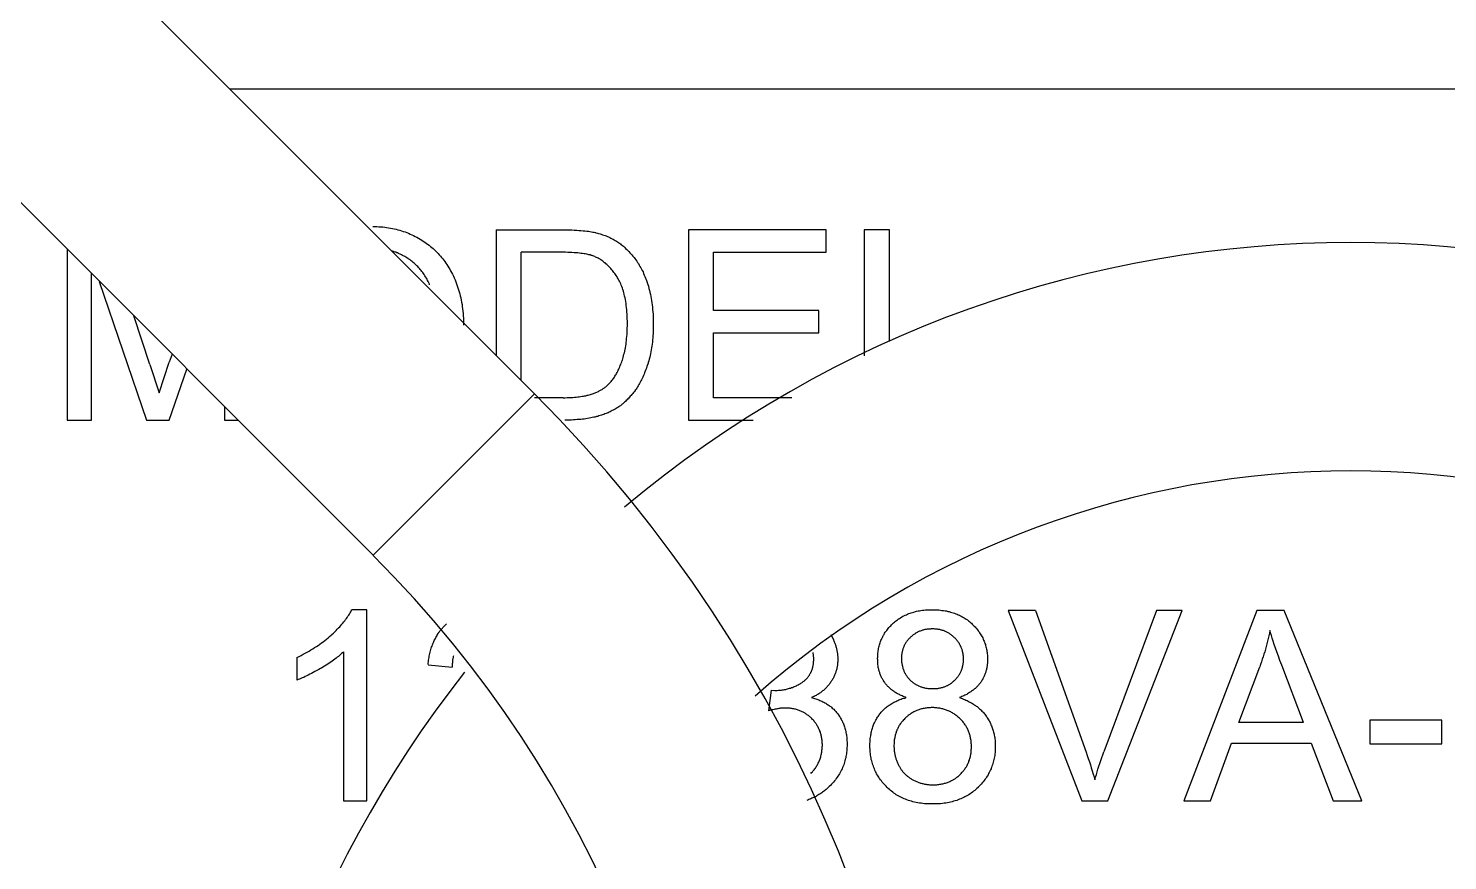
# Model space of a CAD drawing. Header units: millimetres. Extents: x -4 to 141, y -1 to 132.
# Drawn here: x 9.247 to 10.366, y 39.103 to 39.759 of the extents above; entities that cross this region are included whole.
import ezdxf

# ---------------------------------------------------------------- set-up
doc = ezdxf.new("R2010")
doc.units = ezdxf.units.MM

msp = doc.modelspace()

# ---------------------------------------------------------------- linework, layer by layer
for p, q in [((5.5102, 43.6071), (9.6465, 39.4708)), ((5.3829, 43.4798), (9.5193, 39.3435)), ((9.4061, 39.7111), (11.1739, 39.7111)), ((9.6161, 39.6), (9.6161, 39.5012)), ((9.7679, 39.6), (9.7679, 39.45)), ((9.8763, 39.6), (9.7679, 39.6)), ((9.8763, 39.5823), (9.8763, 39.6)), ((9.9064, 39.6), (9.9064, 39.5006)), ((9.9263, 39.6), (9.9064, 39.6)), ((9.9263, 39.5121), (9.9263, 39.6)), ((9.278, 39.5848), (9.278, 39.45)), ((9.636, 39.4813), (9.636, 39.5823)), ((9.7877, 39.5364), (9.7877, 39.5823)), ((9.7877, 39.5823), (9.8763, 39.5823)), ((9.2971, 39.45), (9.2971, 39.5656)), ((9.3033, 39.5594), (9.3405, 39.45)), ((9.3433, 39.4938), (9.3305, 39.5322)), ((9.8707, 39.5364), (9.7877, 39.5364)), ((9.8707, 39.5188), (9.8707, 39.5364)), ((9.7877, 39.4677), (9.7877, 39.5188)), ((9.7877, 39.5188), (9.8707, 39.5188)), ((9.3607, 39.502), (9.3585, 39.4956)), ((9.3433, 39.4938), (9.3505, 39.4716)), ((9.3505, 39.4716), (9.3585, 39.4956)), ((9.3584, 39.45), (9.3724, 39.4903)), ((9.6465, 39.4708), (9.5193, 39.3435)), ((9.669, 39.4677), (9.6465, 39.4677)), ((9.8494, 39.4677), (9.7877, 39.4677)), ((9.402, 39.4608), (9.402, 39.45)), ((9.278, 39.45), (9.2971, 39.45)), ((9.3405, 39.45), (9.3584, 39.45)), ((9.402, 39.45), (9.4127, 39.45)), ((9.7679, 39.45), (9.8188, 39.45)), ((9.5143, 39.3006), (9.5024, 39.3006)), ((9.5143, 39.15), (9.5143, 39.3006)), ((10.0199, 39.3), (10.078, 39.15)), ((10.0414, 39.3), (10.0199, 39.3)), ((10.1368, 39.3), (10.0954, 39.1886)), ((10.0984, 39.15), (10.1571, 39.3)), ((10.1571, 39.3), (10.1368, 39.3)), ((10.216, 39.3), (10.1584, 39.15)), ((10.2374, 39.3), (10.216, 39.3)), ((10.2988, 39.15), (10.2374, 39.3)), ((9.88, 39.281), (9.8821, 39.277)), ((9.4591, 39.263), (9.4591, 39.2452)), ((9.4959, 39.2674), (9.4959, 39.15)), ((9.8666, 39.2621), (9.8662, 39.2669)), ((9.5626, 39.2572), (9.5815, 39.2553)), ((10.2017, 39.2116), (10.2182, 39.2556)), ((9.833, 39.2372), (9.831, 39.221)), ((9.833, 39.2372), (9.836, 39.237)), ((10.2526, 39.2116), (10.2017, 39.2116)), ((10.3051, 39.2136), (10.3051, 39.195)), ((10.3617, 39.2136), (10.3051, 39.2136)), ((10.3617, 39.195), (10.3617, 39.2136)), ((10.1795, 39.15), (10.196, 39.1954)), ((10.196, 39.1954), (10.2587, 39.1954)), ((10.2587, 39.1954), (10.2762, 39.15)), ((10.3051, 39.195), (10.3617, 39.195)), ((9.4959, 39.15), (9.5143, 39.15)), ((10.078, 39.15), (10.0984, 39.15)), ((10.1584, 39.15), (10.1795, 39.15)), ((10.2762, 39.15), (10.2988, 39.15))]:
    msp.add_line(p, q)
for points in [[(9.5189, 39.6027), (9.519, 39.6027), (9.5206, 39.6027), (9.5222, 39.6026), (9.5238, 39.6025), (9.5254, 39.6024), (9.5269, 39.6023), (9.5284, 39.6021), (9.5299, 39.6019), (9.5314, 39.6017), (9.5329, 39.6014), (9.5344, 39.6012), (9.5359, 39.6008), (9.5373, 39.6005), (9.5387, 39.6001), (9.5402, 39.5997), (9.5416, 39.5993), (9.543, 39.5988), (9.5444, 39.5984), (9.5457, 39.5978), (9.5471, 39.5973), (9.5484, 39.5967), (9.5498, 39.5961), (9.5511, 39.5955), (9.5524, 39.5948), (9.5537, 39.5942), (9.555, 39.5934), (9.5563, 39.5927)], [(9.6161, 39.6), (9.6692, 39.6), (9.6716, 39.6), (9.6738, 39.5999), (9.6758, 39.5999), (9.6778, 39.5998), (9.6797, 39.5997), (9.6815, 39.5996), (9.6831, 39.5995), (9.6847, 39.5993), (9.6862, 39.5992), (9.6876, 39.599), (9.689, 39.5989), (9.6902, 39.5987), (9.6914, 39.5985), (9.6925, 39.5983), (9.6935, 39.5981), (9.6945, 39.5978)], [(9.6945, 39.5978), (9.6949, 39.5977), (9.696, 39.5975), (9.697, 39.5972), (9.6981, 39.5969), (9.6991, 39.5966), (9.7001, 39.5962), (9.7011, 39.5959), (9.7021, 39.5955), (9.703, 39.5952), (9.704, 39.5948), (9.7049, 39.5944), (9.7058, 39.5939), (9.7067, 39.5935), (9.7076, 39.593), (9.7084, 39.5926), (9.7093, 39.5921), (9.7101, 39.5916), (9.711, 39.5911), (9.7118, 39.5906), (9.7126, 39.59), (9.7134, 39.5895), (9.7142, 39.5889), (9.7149, 39.5883), (9.7157, 39.5877), (9.7165, 39.5871)], [(9.5563, 39.5927), (9.5576, 39.5919), (9.5588, 39.5912), (9.56, 39.5904), (9.5611, 39.5896), (9.5622, 39.5887), (9.5634, 39.5879), (9.5644, 39.587), (9.5655, 39.5861), (9.5665, 39.5852), (9.5676, 39.5843), (9.5686, 39.5833), (9.5695, 39.5824), (9.5705, 39.5814), (9.5714, 39.5804), (9.5723, 39.5793), (9.5732, 39.5783), (9.5741, 39.5772), (9.575, 39.5761), (9.5758, 39.575), (9.5766, 39.5738), (9.5774, 39.5727), (9.5782, 39.5715), (9.5789, 39.5702), (9.5796, 39.569), (9.5803, 39.5677), (9.581, 39.5664), (9.5817, 39.5651), (9.5817, 39.565)], [(9.7165, 39.5871), (9.7174, 39.5863), (9.7183, 39.5854), (9.7192, 39.5846), (9.7201, 39.5838), (9.7209, 39.5829), (9.7217, 39.582), (9.7225, 39.5811), (9.7233, 39.5802), (9.7241, 39.5793), (9.7249, 39.5783), (9.7256, 39.5774), (9.7263, 39.5764), (9.727, 39.5754), (9.7277, 39.5744), (9.7284, 39.5734), (9.729, 39.5723), (9.7296, 39.5712), (9.7302, 39.5702), (9.7308, 39.569), (9.7314, 39.5679), (9.732, 39.5668), (9.7325, 39.5656), (9.733, 39.5644), (9.7335, 39.5632), (9.734, 39.562), (9.7342, 39.5614)], [(9.5457, 39.578), (9.5455, 39.5781), (9.5449, 39.5785), (9.5443, 39.5789), (9.5437, 39.5792), (9.543, 39.5796), (9.5424, 39.5799), (9.5417, 39.5803), (9.5411, 39.5806), (9.5405, 39.5809), (9.5398, 39.5812), (9.5392, 39.5815), (9.5385, 39.5818), (9.5379, 39.582), (9.5372, 39.5823), (9.5365, 39.5825), (9.5359, 39.5828), (9.5352, 39.583), (9.5345, 39.5832), (9.5338, 39.5835)], [(9.5638, 39.5568), (9.5637, 39.5572), (9.5632, 39.5582), (9.5627, 39.5592), (9.5622, 39.5601), (9.5617, 39.5611), (9.5612, 39.562), (9.5606, 39.5629), (9.5601, 39.5638), (9.5595, 39.5647), (9.5589, 39.5655), (9.5583, 39.5664), (9.5577, 39.5672), (9.5571, 39.568), (9.5564, 39.5688), (9.5557, 39.5695), (9.5551, 39.5703), (9.5544, 39.571), (9.5537, 39.5717), (9.5529, 39.5724), (9.5522, 39.5731), (9.5515, 39.5738), (9.5507, 39.5744), (9.5499, 39.5751), (9.5491, 39.5757), (9.5483, 39.5763), (9.5474, 39.5769), (9.5466, 39.5775), (9.5457, 39.578)], [(9.6932, 39.5792), (9.6925, 39.5795), (9.6918, 39.5797), (9.6911, 39.5799), (9.6903, 39.5802), (9.6894, 39.5804), (9.6885, 39.5806), (9.6876, 39.5808), (9.6865, 39.581), (9.6855, 39.5812), (9.6843, 39.5813), (9.6831, 39.5815), (9.6818, 39.5816), (9.6805, 39.5818), (9.6791, 39.5819), (9.6776, 39.582), (9.676, 39.5821), (9.6743, 39.5822), (9.6726, 39.5822), (9.6708, 39.5823), (9.6688, 39.5823), (9.636, 39.5823)], [(9.7119, 39.5623), (9.7115, 39.563), (9.7109, 39.5639), (9.7103, 39.5648), (9.7097, 39.5656), (9.7091, 39.5664), (9.7085, 39.5672), (9.7079, 39.568), (9.7072, 39.5688), (9.7066, 39.5695), (9.706, 39.5702), (9.7054, 39.5709), (9.7047, 39.5715), (9.7041, 39.5721), (9.7035, 39.5727), (9.7028, 39.5733), (9.7022, 39.5739), (9.7015, 39.5744), (9.7008, 39.5749), (9.7002, 39.5754), (9.6995, 39.5759), (9.6988, 39.5763), (9.6981, 39.5768), (9.6974, 39.5772), (9.6967, 39.5776), (9.696, 39.5779), (9.6953, 39.5783), (9.6946, 39.5786), (9.6939, 39.5789), (9.6932, 39.5792)], [(9.5817, 39.565), (9.5825, 39.5635), (9.5831, 39.5621), (9.5838, 39.5606), (9.5844, 39.559), (9.585, 39.5575), (9.5855, 39.556), (9.5861, 39.5544), (9.5866, 39.5528), (9.587, 39.5512), (9.5875, 39.5496), (9.5879, 39.5479), (9.5883, 39.5463), (9.5886, 39.5446), (9.589, 39.5429), (9.5893, 39.5412), (9.5895, 39.5395), (9.5898, 39.5377), (9.59, 39.5359), (9.5901, 39.5341), (9.5903, 39.5323), (9.5904, 39.5305), (9.5905, 39.5286), (9.5905, 39.5267), (9.5905, 39.5248)], [(9.7197, 39.5261), (9.7197, 39.528), (9.7196, 39.5299), (9.7196, 39.5318), (9.7195, 39.5336), (9.7193, 39.5354), (9.7192, 39.5371), (9.719, 39.5388), (9.7188, 39.5404), (9.7186, 39.542), (9.7184, 39.5435), (9.7181, 39.545), (9.7178, 39.5464), (9.7175, 39.5478), (9.7172, 39.5492), (9.7168, 39.5505), (9.7165, 39.5517), (9.7161, 39.5529), (9.7157, 39.5541), (9.7153, 39.5553), (9.7148, 39.5564), (9.7144, 39.5574), (9.7139, 39.5585), (9.7134, 39.5595), (9.7129, 39.5604), (9.7124, 39.5614), (9.7119, 39.5623)], [(9.7342, 39.5614), (9.7347, 39.56), (9.7352, 39.5585), (9.7357, 39.557), (9.7362, 39.5555), (9.7366, 39.5539), (9.737, 39.5523), (9.7374, 39.5508), (9.7378, 39.5491), (9.7381, 39.5475), (9.7384, 39.5459), (9.7387, 39.5442), (9.739, 39.5425), (9.7392, 39.5408), (9.7394, 39.539), (9.7396, 39.5372), (9.7398, 39.5354), (9.7399, 39.5336), (9.74, 39.5318), (9.7401, 39.5299), (9.7401, 39.528), (9.7401, 39.5261)], [(9.7157, 39.4972), (9.716, 39.4983), (9.7164, 39.4995), (9.7167, 39.5007), (9.717, 39.5019), (9.7173, 39.5031), (9.7176, 39.5044), (9.7179, 39.5057), (9.7182, 39.5071), (9.7184, 39.5085), (9.7186, 39.5099), (9.7188, 39.5113), (9.719, 39.5128), (9.7191, 39.5143), (9.7193, 39.5159), (9.7194, 39.5175), (9.7195, 39.5191), (9.7196, 39.5208), (9.7196, 39.5225), (9.7197, 39.5243), (9.7197, 39.5261)], [(9.7401, 39.5261), (9.7401, 39.5255), (9.7401, 39.5237), (9.7401, 39.5218), (9.74, 39.52), (9.7399, 39.5183), (9.7398, 39.5165), (9.7397, 39.5149), (9.7395, 39.5132), (9.7394, 39.5116), (9.7392, 39.51), (9.739, 39.5084), (9.7387, 39.5069), (9.7385, 39.5054), (9.7382, 39.5039), (9.7379, 39.5024), (9.7376, 39.501), (9.7373, 39.4996), (9.7369, 39.4982), (9.7365, 39.4969), (9.7361, 39.4955)], [(9.7047, 39.4783), (9.7053, 39.4788), (9.7058, 39.4794), (9.7064, 39.48), (9.7069, 39.4806), (9.7074, 39.4812), (9.7079, 39.4819), (9.7084, 39.4825), (9.7089, 39.4832), (9.7094, 39.4839), (9.7098, 39.4846), (9.7103, 39.4854), (9.7108, 39.4861), (9.7112, 39.4869), (9.7117, 39.4877), (9.7121, 39.4885), (9.7125, 39.4894), (9.7129, 39.4902), (9.7133, 39.4911), (9.7137, 39.4921), (9.7141, 39.493), (9.7145, 39.494), (9.7149, 39.495), (9.7153, 39.496), (9.7156, 39.4971), (9.7157, 39.4972)], [(9.7361, 39.4955), (9.736, 39.495), (9.7356, 39.4937), (9.7351, 39.4924), (9.7347, 39.4911), (9.7342, 39.4899), (9.7338, 39.4886), (9.7333, 39.4874), (9.7328, 39.4863), (9.7323, 39.4851), (9.7318, 39.484), (9.7313, 39.4829), (9.7308, 39.4819), (9.7303, 39.4809), (9.7298, 39.4799), (9.7292, 39.4789), (9.7287, 39.478), (9.7281, 39.477), (9.7276, 39.4762), (9.727, 39.4753), (9.7265, 39.4745), (9.7259, 39.4737)], [(9.6912, 39.4705), (9.6914, 39.4705), (9.6922, 39.4708), (9.6929, 39.471), (9.6936, 39.4713), (9.6943, 39.4716), (9.6949, 39.4719), (9.6956, 39.4721), (9.6962, 39.4724), (9.6968, 39.4727), (9.6974, 39.473), (9.698, 39.4733), (9.6986, 39.4737), (9.6991, 39.474), (9.6997, 39.4743), (9.7002, 39.4746), (9.7007, 39.475), (9.7012, 39.4753), (9.7017, 39.4756), (9.7022, 39.476), (9.7026, 39.4764), (9.7031, 39.4767), (9.7035, 39.4771), (9.7039, 39.4775), (9.7043, 39.4779), (9.7047, 39.4783)], [(9.669, 39.4677), (9.6706, 39.4677), (9.6722, 39.4678), (9.6737, 39.4678), (9.6752, 39.4679), (9.6766, 39.468), (9.6779, 39.4681), (9.6792, 39.4682), (9.6805, 39.4683), (9.6817, 39.4685), (9.6828, 39.4686), (9.6839, 39.4688), (9.685, 39.469), (9.686, 39.4691), (9.687, 39.4693), (9.6879, 39.4696), (9.6888, 39.4698), (9.6896, 39.47), (9.6905, 39.4702), (9.6912, 39.4705)], [(9.7259, 39.4737), (9.7258, 39.4735), (9.7252, 39.4727), (9.7245, 39.4719), (9.7239, 39.4711), (9.7233, 39.4703), (9.7226, 39.4695), (9.722, 39.4688), (9.7214, 39.4681), (9.7207, 39.4674), (9.7201, 39.4667), (9.7194, 39.466), (9.7188, 39.4654), (9.7181, 39.4648), (9.7175, 39.4642), (9.7168, 39.4636), (9.7162, 39.463), (9.7155, 39.4625), (9.7148, 39.4619), (9.7142, 39.4614), (9.7135, 39.461), (9.7129, 39.4605), (9.7122, 39.46)], [(9.6943, 39.4525), (9.6932, 39.4523), (9.692, 39.452), (9.6908, 39.4518), (9.6896, 39.4515), (9.6883, 39.4513), (9.687, 39.4511), (9.6857, 39.4509), (9.6844, 39.4508), (9.683, 39.4506), (9.6816, 39.4505), (9.6801, 39.4504), (9.6786, 39.4503), (9.6771, 39.4502), (9.6755, 39.4501), (9.6739, 39.4501), (9.6723, 39.45), (9.6707, 39.45), (9.6703, 39.45)], [(9.7122, 39.46), (9.7115, 39.4596), (9.7108, 39.4591), (9.7101, 39.4587), (9.7094, 39.4583), (9.7086, 39.4579), (9.7078, 39.4575), (9.707, 39.4571), (9.7062, 39.4567), (9.7054, 39.4563), (9.7046, 39.4559), (9.7037, 39.4556), (9.7029, 39.4552), (9.702, 39.4549), (9.7011, 39.4545), (9.7001, 39.4542), (9.6992, 39.4539), (9.6982, 39.4536), (9.6973, 39.4533), (9.6963, 39.453), (9.6953, 39.4528), (9.6943, 39.4525)], [(9.4861, 39.2806), (9.4868, 39.2812), (9.4879, 39.2822), (9.489, 39.2833), (9.49, 39.2843), (9.491, 39.2853), (9.4919, 39.2862), (9.4929, 39.2872), (9.4937, 39.2882), (9.4946, 39.2891), (9.4954, 39.29), (9.4961, 39.291), (9.4968, 39.2919), (9.4975, 39.2928), (9.4982, 39.2937), (9.4988, 39.2946), (9.4994, 39.2955), (9.5, 39.2963), (9.5006, 39.2972), (9.5011, 39.2981), (9.5016, 39.2989), (9.502, 39.2998), (9.5024, 39.3006)], [(9.9287, 39.2895), (9.9295, 39.2902), (9.9302, 39.2908), (9.931, 39.2915), (9.9318, 39.2921), (9.9326, 39.2927), (9.9334, 39.2933), (9.9338, 39.2935), (9.9342, 39.2938), (9.9351, 39.2943), (9.936, 39.2949), (9.9368, 39.2954), (9.9377, 39.2958), (9.9387, 39.2963), (9.9396, 39.2967), (9.9405, 39.2971), (9.9415, 39.2975), (9.9425, 39.2979), (9.9435, 39.2982), (9.9445, 39.2985), (9.9456, 39.2988), (9.9467, 39.2991), (9.9477, 39.2994), (9.9489, 39.2996), (9.95, 39.2998), (9.9511, 39.3), (9.9523, 39.3002), (9.9535, 39.3003), (9.9547, 39.3004), (9.956, 39.3005), (9.9573, 39.3006), (9.9586, 39.3006), (9.9599, 39.3006)], [(9.9599, 39.3006), (9.9602, 39.3006), (9.9615, 39.3006), (9.9628, 39.3006), (9.9641, 39.3005), (9.9653, 39.3004), (9.9665, 39.3003), (9.9677, 39.3001), (9.9689, 39.3), (9.9701, 39.2998), (9.9712, 39.2996), (9.9723, 39.2993), (9.9734, 39.2991), (9.9745, 39.2988), (9.9755, 39.2985), (9.9766, 39.2981), (9.9776, 39.2978), (9.9786, 39.2974), (9.9796, 39.297), (9.9805, 39.2966), (9.9815, 39.2962), (9.9824, 39.2957), (9.9833, 39.2952), (9.9842, 39.2947), (9.9851, 39.2942), (9.986, 39.2936), (9.9868, 39.2931), (9.9877, 39.2925), (9.9885, 39.2919), (9.9893, 39.2912), (9.9901, 39.2906), (9.9909, 39.2899), (9.9916, 39.2892)], [(10.0414, 39.3), (10.0813, 39.1884), (10.0822, 39.1858), (10.083, 39.1833), (10.0839, 39.1808), (10.0847, 39.1783), (10.0854, 39.1759), (10.0862, 39.1735), (10.0869, 39.1711), (10.0876, 39.1688), (10.0882, 39.1665)], [(9.5696, 39.2804), (9.5698, 39.2807), (9.5701, 39.2812), (9.5704, 39.2818), (9.5708, 39.2823), (9.5711, 39.2828), (9.5715, 39.2833), (9.5719, 39.2838), (9.5722, 39.2842), (9.5726, 39.2847), (9.573, 39.2852), (9.5734, 39.2856), (9.5738, 39.2861), (9.5742, 39.2865), (9.5746, 39.287), (9.575, 39.2874), (9.5754, 39.2878), (9.5759, 39.2883), (9.5763, 39.2887), (9.5768, 39.2891), (9.5772, 39.2895)], [(9.9169, 39.2619), (9.9169, 39.2623), (9.917, 39.2633), (9.917, 39.2644), (9.9171, 39.2654), (9.9172, 39.2663), (9.9173, 39.2673), (9.9174, 39.2683), (9.9176, 39.2692), (9.9177, 39.2701), (9.9179, 39.2711), (9.9182, 39.272), (9.9184, 39.2729), (9.9187, 39.2737), (9.919, 39.2746), (9.9193, 39.2755), (9.9196, 39.2763), (9.92, 39.2772), (9.9203, 39.278), (9.9205, 39.2784), (9.9207, 39.2788), (9.9211, 39.2796), (9.9216, 39.2805), (9.9221, 39.2812), (9.9225, 39.282), (9.923, 39.2828), (9.9236, 39.2836), (9.9241, 39.2843), (9.9247, 39.2851), (9.9253, 39.2859), (9.9259, 39.2866), (9.9266, 39.2873), (9.9273, 39.288), (9.928, 39.2888), (9.9287, 39.2895)], [(9.9602, 39.2855), (9.9599, 39.2855), (9.9592, 39.2855), (9.9586, 39.2854), (9.9579, 39.2854), (9.9572, 39.2853), (9.9566, 39.2853), (9.9559, 39.2852), (9.9553, 39.2851), (9.9547, 39.285), (9.9541, 39.2849), (9.9535, 39.2847), (9.9529, 39.2846), (9.9523, 39.2844), (9.9518, 39.2842), (9.9512, 39.284), (9.9506, 39.2838), (9.9501, 39.2836), (9.9495, 39.2834), (9.949, 39.2831), (9.9485, 39.2829), (9.9482, 39.2827), (9.948, 39.2826), (9.9475, 39.2823), (9.9469, 39.282), (9.9465, 39.2817), (9.946, 39.2814), (9.9455, 39.2811), (9.945, 39.2807), (9.9445, 39.2804), (9.9441, 39.28), (9.9436, 39.2796), (9.9432, 39.2792), (9.9427, 39.2788)], [(9.9776, 39.2785), (9.9774, 39.2788), (9.9769, 39.2792), (9.9764, 39.2796), (9.976, 39.28), (9.9755, 39.2804), (9.975, 39.2808), (9.9745, 39.2811), (9.974, 39.2815), (9.9735, 39.2818), (9.973, 39.2821), (9.9725, 39.2824), (9.972, 39.2827), (9.9715, 39.283), (9.9709, 39.2832), (9.9704, 39.2835), (9.9699, 39.2837), (9.9696, 39.2838), (9.9693, 39.2839), (9.9688, 39.2841), (9.9682, 39.2843), (9.9677, 39.2845), (9.9671, 39.2846), (9.9665, 39.2848), (9.9659, 39.2849), (9.9653, 39.285), (9.9647, 39.2851), (9.9641, 39.2852), (9.9635, 39.2853), (9.9629, 39.2854), (9.9622, 39.2854), (9.9616, 39.2855), (9.9609, 39.2855), (9.9602, 39.2855)], [(9.9916, 39.2892), (9.9924, 39.2884), (9.9931, 39.2877), (9.9938, 39.287), (9.9945, 39.2862), (9.9951, 39.2855), (9.9957, 39.2847), (9.9963, 39.284), (9.9969, 39.2832), (9.9974, 39.2824), (9.9979, 39.2816), (9.9984, 39.2808), (9.9989, 39.28), (9.9993, 39.2792), (9.9998, 39.2784), (10.0002, 39.2775), (10.0005, 39.2767), (10.0009, 39.2758), (10.0012, 39.275), (10.0016, 39.2741), (10.0019, 39.2732), (10.0021, 39.2723), (10.0024, 39.2714), (10.0026, 39.2705), (10.0028, 39.2696), (10.003, 39.2687), (10.0031, 39.2677), (10.0033, 39.2668), (10.0034, 39.2658), (10.0035, 39.2648), (10.0035, 39.2638), (10.0036, 39.2628), (10.0036, 39.2618), (10.0036, 39.2614)], [(10.2263, 39.2843), (10.2258, 39.2822), (10.2254, 39.2801), (10.2249, 39.2779), (10.2244, 39.2758), (10.2238, 39.2737), (10.2233, 39.2717), (10.2227, 39.2696), (10.2221, 39.2675), (10.2215, 39.2655), (10.2209, 39.2635), (10.2202, 39.2615), (10.2196, 39.2595), (10.2189, 39.2575), (10.2182, 39.2556)], [(10.2526, 39.2116), (10.2355, 39.257), (10.2341, 39.2605), (10.2329, 39.264), (10.2317, 39.2673), (10.2306, 39.2704), (10.2297, 39.2732), (10.2288, 39.2758), (10.2281, 39.2781), (10.2274, 39.2803), (10.2268, 39.2824), (10.2263, 39.2843)], [(9.4591, 39.263), (9.4592, 39.263), (9.4609, 39.2638), (9.4625, 39.2646), (9.4641, 39.2655), (9.4657, 39.2663), (9.4672, 39.2671), (9.4687, 39.268), (9.4702, 39.2689), (9.4716, 39.2698), (9.4731, 39.2707), (9.4745, 39.2716), (9.4759, 39.2725), (9.4772, 39.2735), (9.4786, 39.2745), (9.4799, 39.2754), (9.4812, 39.2764), (9.4824, 39.2774), (9.4837, 39.2785), (9.4849, 39.2795), (9.4861, 39.2806)], [(9.5626, 39.2573), (9.5627, 39.2584), (9.5629, 39.2596), (9.563, 39.2608), (9.5632, 39.2619), (9.5633, 39.263), (9.5635, 39.2641), (9.5638, 39.2651), (9.564, 39.2662), (9.5642, 39.2672), (9.5645, 39.2682), (9.5648, 39.2692), (9.565, 39.2702), (9.5653, 39.2711), (9.5657, 39.272), (9.566, 39.2729), (9.5663, 39.2738), (9.5667, 39.2747), (9.5671, 39.2756), (9.5674, 39.2764), (9.5678, 39.2772), (9.5683, 39.278), (9.5687, 39.2788), (9.5691, 39.2796), (9.5696, 39.2804)], [(9.8821, 39.277), (9.8822, 39.2767), (9.8825, 39.2761), (9.8828, 39.2754), (9.883, 39.2748), (9.8833, 39.2742), (9.8835, 39.2735), (9.8837, 39.2729), (9.8839, 39.2722), (9.8841, 39.2716), (9.8843, 39.2709), (9.8845, 39.2703), (9.8846, 39.2696), (9.8848, 39.269), (9.8849, 39.2683), (9.885, 39.2677), (9.8851, 39.267), (9.8852, 39.2663), (9.8853, 39.2657), (9.8854, 39.265), (9.8854, 39.2643), (9.8855, 39.2637), (9.8855, 39.263), (9.8855, 39.2623), (9.8855, 39.2616)], [(9.9427, 39.2788), (9.9423, 39.2783), (9.9418, 39.2779), (9.9414, 39.2774), (9.9411, 39.277), (9.9407, 39.2766), (9.9403, 39.2761), (9.94, 39.2757), (9.9396, 39.2752), (9.9393, 39.2747), (9.939, 39.2743), (9.9387, 39.2738), (9.9385, 39.2733), (9.9382, 39.2728), (9.938, 39.2724), (9.9378, 39.2721), (9.9377, 39.2719), (9.9375, 39.2714), (9.9373, 39.2709), (9.9371, 39.2704), (9.9369, 39.2699), (9.9368, 39.2693), (9.9366, 39.2688), (9.9365, 39.2683), (9.9363, 39.2678), (9.9362, 39.2672), (9.9361, 39.2667), (9.936, 39.2661), (9.936, 39.2656), (9.9359, 39.265), (9.9358, 39.2644), (9.9358, 39.2638), (9.9358, 39.2632), (9.9358, 39.2626), (9.9358, 39.2626)], [(9.9847, 39.2615), (9.9847, 39.2616), (9.9847, 39.2622), (9.9846, 39.2628), (9.9846, 39.2635), (9.9846, 39.2641), (9.9845, 39.2647), (9.9844, 39.2653), (9.9843, 39.2659), (9.9842, 39.2665), (9.9841, 39.267), (9.984, 39.2676), (9.9838, 39.2682), (9.9837, 39.2687), (9.9835, 39.2693), (9.9833, 39.2698), (9.9831, 39.2703), (9.9829, 39.2709), (9.9828, 39.2711), (9.9827, 39.2714), (9.9824, 39.2719), (9.9822, 39.2724), (9.9819, 39.2729), (9.9816, 39.2734), (9.9814, 39.2739), (9.9811, 39.2744), (9.9807, 39.2748), (9.9804, 39.2753), (9.98, 39.2758), (9.9797, 39.2763), (9.9793, 39.2767), (9.9789, 39.2772), (9.9785, 39.2776), (9.9781, 39.2781), (9.9776, 39.2785)], [(9.4959, 39.2674), (9.4952, 39.2667), (9.4944, 39.266), (9.4936, 39.2653), (9.4927, 39.2646), (9.4919, 39.2638), (9.491, 39.2631), (9.49, 39.2624), (9.489, 39.2616), (9.488, 39.2609), (9.4869, 39.2601), (9.4858, 39.2593), (9.4847, 39.2586), (9.4835, 39.2578), (9.4822, 39.257), (9.4809, 39.2561), (9.4795, 39.2553), (9.4784, 39.2546)], [(9.5825, 39.2642), (9.5824, 39.2637), (9.5823, 39.2632), (9.5822, 39.2627), (9.5821, 39.2622), (9.582, 39.2617), (9.5819, 39.2612), (9.5819, 39.2607), (9.5818, 39.2602), (9.5818, 39.2597), (9.5817, 39.2591), (9.5817, 39.2586), (9.5816, 39.2581), (9.5816, 39.2575), (9.5816, 39.2569), (9.5816, 39.2564), (9.5815, 39.2558), (9.5815, 39.2553)], [(9.8572, 39.2431), (9.8577, 39.2435), (9.8582, 39.2439), (9.8587, 39.2442), (9.8592, 39.2446), (9.8596, 39.245), (9.8601, 39.2454), (9.8605, 39.2458), (9.8609, 39.2462), (9.8613, 39.2466), (9.8617, 39.247), (9.862, 39.2475), (9.8624, 39.2479), (9.8627, 39.2484), (9.863, 39.2488), (9.8632, 39.2491), (9.8633, 39.2493), (9.8636, 39.2498), (9.8639, 39.2503), (9.8642, 39.2508), (9.8644, 39.2513), (9.8647, 39.2518), (9.8649, 39.2523), (9.8651, 39.2529), (9.8653, 39.2535), (9.8655, 39.254), (9.8657, 39.2546), (9.8658, 39.2552), (9.866, 39.2558), (9.8661, 39.2565), (9.8662, 39.2571), (9.8663, 39.2578), (9.8664, 39.2584), (9.8665, 39.2591), (9.8665, 39.2598), (9.8666, 39.2605), (9.8666, 39.2613), (9.8666, 39.262)], [(9.9224, 39.2433), (9.9221, 39.2439), (9.9217, 39.2444), (9.9215, 39.2447), (9.9214, 39.245), (9.921, 39.2455), (9.9207, 39.2461), (9.9204, 39.2467), (9.9201, 39.2473), (9.9198, 39.2479), (9.9195, 39.2485), (9.9193, 39.2491), (9.919, 39.2497), (9.9188, 39.2504), (9.9186, 39.251), (9.9184, 39.2517), (9.9182, 39.2523), (9.918, 39.253), (9.9178, 39.2537), (9.9177, 39.2544), (9.9175, 39.2551), (9.9174, 39.2558), (9.9173, 39.2565), (9.9172, 39.2573), (9.9171, 39.258), (9.9171, 39.2588), (9.917, 39.2595), (9.917, 39.2603), (9.917, 39.2611), (9.9169, 39.2619)], [(9.9358, 39.2626), (9.9358, 39.2619), (9.9358, 39.2612), (9.9358, 39.2606), (9.9359, 39.2599), (9.9359, 39.2592), (9.936, 39.2586), (9.9361, 39.258), (9.9362, 39.2574), (9.9363, 39.2568), (9.9365, 39.2562), (9.9366, 39.2556), (9.9368, 39.255), (9.9369, 39.2544), (9.9371, 39.2539), (9.9373, 39.2533), (9.9375, 39.2528), (9.9377, 39.2523), (9.9379, 39.2517), (9.9382, 39.2512), (9.9385, 39.2507), (9.9386, 39.2505), (9.9387, 39.2502), (9.939, 39.2497), (9.9393, 39.2492), (9.9396, 39.2488), (9.9399, 39.2483), (9.9403, 39.2478), (9.9406, 39.2474), (9.941, 39.2469), (9.9414, 39.2465), (9.9418, 39.246), (9.9422, 39.2456), (9.9426, 39.2451)], [(9.4784, 39.2546), (9.4778, 39.2543), (9.4763, 39.2534), (9.4748, 39.2526), (9.4734, 39.2518), (9.472, 39.251), (9.4707, 39.2503), (9.4694, 39.2497), (9.4681, 39.249), (9.4669, 39.2484), (9.4657, 39.2479), (9.4645, 39.2473), (9.4633, 39.2468), (9.4622, 39.2464), (9.4611, 39.2459), (9.4601, 39.2455), (9.4591, 39.2452)], [(9.8855, 39.2616), (9.8855, 39.2609), (9.8855, 39.2602), (9.8855, 39.2595), (9.8854, 39.2588), (9.8854, 39.2581), (9.8853, 39.2574), (9.8852, 39.2567), (9.8851, 39.256), (9.885, 39.2553), (9.8848, 39.2547), (9.8847, 39.254), (9.8845, 39.2533), (9.8843, 39.2527), (9.8842, 39.2524), (9.8841, 39.252), (9.8839, 39.2514), (9.8837, 39.2508), (9.8835, 39.2501), (9.8832, 39.2495), (9.883, 39.2489), (9.8827, 39.2483), (9.8824, 39.2477), (9.8821, 39.247), (9.8818, 39.2464), (9.8815, 39.2458), (9.8811, 39.2452), (9.8807, 39.2446), (9.8804, 39.244), (9.8803, 39.2439)], [(9.9778, 39.2451), (9.9782, 39.2454), (9.9786, 39.2459), (9.979, 39.2463), (9.9794, 39.2468), (9.9798, 39.2472), (9.9801, 39.2477), (9.9805, 39.2482), (9.9808, 39.2486), (9.9811, 39.2491), (9.9814, 39.2496), (9.9817, 39.2501), (9.982, 39.2506), (9.9823, 39.2511), (9.9825, 39.2516), (9.9827, 39.2521), (9.983, 39.2526), (9.9832, 39.2531), (9.9834, 39.2536), (9.9835, 39.2541), (9.9836, 39.2544), (9.9837, 39.2546), (9.9839, 39.2552), (9.984, 39.2557), (9.9841, 39.2563), (9.9842, 39.2568), (9.9843, 39.2574), (9.9844, 39.258), (9.9845, 39.2585), (9.9846, 39.2591), (9.9846, 39.2597), (9.9847, 39.2603), (9.9847, 39.2609), (9.9847, 39.2615)], [(10.0036, 39.2614), (10.0036, 39.2613), (10.0036, 39.2605), (10.0036, 39.2598), (10.0035, 39.259), (10.0035, 39.2583), (10.0034, 39.2576), (10.0033, 39.2569), (10.0032, 39.2562), (10.0031, 39.2555), (10.003, 39.2548), (10.0029, 39.2541), (10.0027, 39.2534), (10.0025, 39.2527), (10.0024, 39.2521), (10.0022, 39.2514), (10.002, 39.2508), (10.0017, 39.2502), (10.0015, 39.2496), (10.0013, 39.2489), (10.001, 39.2483), (10.0007, 39.2477), (10.0004, 39.2471), (10.0002, 39.2466), (9.9998, 39.246), (9.9995, 39.2454), (9.9992, 39.2449), (9.9988, 39.2443), (9.9985, 39.2438), (9.9981, 39.2432)], [(9.836, 39.237), (9.8361, 39.237), (9.8369, 39.237), (9.8378, 39.237), (9.8387, 39.2371), (9.8395, 39.2371), (9.8404, 39.2372), (9.8412, 39.2373), (9.842, 39.2374), (9.8428, 39.2375), (9.8436, 39.2377), (9.8445, 39.2378), (9.8452, 39.238), (9.846, 39.2382), (9.8468, 39.2384), (9.8476, 39.2387), (9.8484, 39.2389), (9.8491, 39.2392), (9.8499, 39.2394), (9.8506, 39.2397), (9.8514, 39.24), (9.8521, 39.2404), (9.8529, 39.2407), (9.8536, 39.2411), (9.8543, 39.2415), (9.855, 39.2419), (9.8558, 39.2423), (9.8565, 39.2427), (9.8572, 39.2431)], [(9.8803, 39.2439), (9.8799, 39.2434), (9.8795, 39.2428), (9.8791, 39.2422), (9.8787, 39.2417), (9.8782, 39.2411), (9.8778, 39.2406), (9.8773, 39.2401), (9.8768, 39.2395), (9.8763, 39.239), (9.8758, 39.2385), (9.8753, 39.238), (9.8747, 39.2375), (9.8742, 39.237), (9.8736, 39.2366), (9.873, 39.2361), (9.8724, 39.2356), (9.8718, 39.2352), (9.8711, 39.2347), (9.8705, 39.2343), (9.8698, 39.2339), (9.8691, 39.2335), (9.8684, 39.2331), (9.8677, 39.2327), (9.867, 39.2323), (9.8662, 39.2319), (9.8654, 39.2315), (9.8649, 39.2313)], [(9.9395, 39.2314), (9.9389, 39.2316), (9.938, 39.2319), (9.9372, 39.2322), (9.9364, 39.2326), (9.9356, 39.2329), (9.9348, 39.2333), (9.9341, 39.2337), (9.9333, 39.234), (9.9326, 39.2344), (9.9319, 39.2348), (9.9313, 39.2352), (9.9306, 39.2356), (9.93, 39.2361), (9.9294, 39.2365), (9.9288, 39.2369), (9.9282, 39.2374), (9.9276, 39.2378), (9.9271, 39.2383), (9.9265, 39.2387), (9.926, 39.2392), (9.9255, 39.2397), (9.925, 39.2402), (9.9246, 39.2407), (9.9241, 39.2412), (9.9237, 39.2417), (9.9233, 39.2422), (9.9228, 39.2428), (9.9226, 39.243), (9.9224, 39.2433)], [(9.9426, 39.2451), (9.943, 39.2447), (9.9435, 39.2443), (9.9439, 39.2439), (9.9444, 39.2436), (9.9448, 39.2432), (9.9453, 39.2429), (9.9458, 39.2425), (9.9462, 39.2422), (9.9467, 39.2419), (9.9472, 39.2416), (9.9477, 39.2413), (9.9483, 39.2411), (9.9488, 39.2408), (9.9493, 39.2406), (9.9499, 39.2403), (9.9504, 39.2401), (9.951, 39.2399), (9.9515, 39.2397), (9.9521, 39.2395), (9.9527, 39.2394), (9.9533, 39.2392), (9.9539, 39.2391), (9.9546, 39.2389), (9.9552, 39.2388), (9.9558, 39.2387), (9.9565, 39.2386), (9.9572, 39.2386), (9.9579, 39.2385), (9.9585, 39.2385), (9.9593, 39.2384), (9.96, 39.2384), (9.9604, 39.2384)], [(9.9604, 39.2384), (9.961, 39.2384), (9.9617, 39.2384), (9.9623, 39.2385), (9.963, 39.2385), (9.9637, 39.2386), (9.9643, 39.2386), (9.965, 39.2387), (9.9656, 39.2388), (9.9662, 39.239), (9.9668, 39.2391), (9.9674, 39.2392), (9.968, 39.2394), (9.9686, 39.2395), (9.9691, 39.2397), (9.9697, 39.2399), (9.9702, 39.2401), (9.9708, 39.2403), (9.9713, 39.2405), (9.9718, 39.2408), (9.9723, 39.241), (9.9728, 39.2413), (9.9733, 39.2416), (9.9738, 39.2419), (9.9743, 39.2422), (9.9747, 39.2425), (9.975, 39.2426), (9.9752, 39.2428), (9.9757, 39.2432), (9.9761, 39.2435), (9.9765, 39.2439), (9.977, 39.2443), (9.9774, 39.2447), (9.9778, 39.2451)], [(9.9981, 39.2432), (9.9977, 39.2427), (9.9973, 39.2421), (9.9968, 39.2416), (9.9964, 39.2411), (9.9959, 39.2406), (9.9955, 39.2401), (9.995, 39.2396), (9.9945, 39.2391), (9.994, 39.2386), (9.9934, 39.2382), (9.9929, 39.2377), (9.9923, 39.2373), (9.9917, 39.2368), (9.9911, 39.2364), (9.9905, 39.2359), (9.9899, 39.2355), (9.9892, 39.2351), (9.9886, 39.2347), (9.9879, 39.2343), (9.9872, 39.2339), (9.9865, 39.2335), (9.9857, 39.2332), (9.985, 39.2328), (9.9842, 39.2324), (9.9834, 39.2321), (9.9826, 39.2318), (9.9817, 39.2314), (9.9815, 39.2314)], [(9.8649, 39.2313), (9.8655, 39.2311), (9.8664, 39.2309), (9.8673, 39.2306), (9.8682, 39.2304), (9.869, 39.2301), (9.8699, 39.2298), (9.8707, 39.2295), (9.8715, 39.2291), (9.8723, 39.2288), (9.8731, 39.2285), (9.8738, 39.2281), (9.8746, 39.2277), (9.8753, 39.2273), (9.876, 39.2269), (9.8767, 39.2265), (9.8774, 39.226), (9.8781, 39.2256), (9.8787, 39.2251), (9.8794, 39.2247), (9.88, 39.2242), (9.8806, 39.2237), (9.8812, 39.2231), (9.8818, 39.2226), (9.8824, 39.2221), (9.8829, 39.2215), (9.8835, 39.2209), (9.884, 39.2203), (9.8845, 39.2197), (9.885, 39.2191), (9.8855, 39.2185)], [(9.9183, 39.2178), (9.9188, 39.2185), (9.9193, 39.2191), (9.9198, 39.2198), (9.9204, 39.2204), (9.9209, 39.221), (9.9215, 39.2216), (9.9221, 39.2221), (9.9227, 39.2227), (9.9233, 39.2232), (9.924, 39.2238), (9.9246, 39.2243), (9.9253, 39.2248), (9.926, 39.2253), (9.9267, 39.2257), (9.9274, 39.2262), (9.9281, 39.2267), (9.9289, 39.2271), (9.9296, 39.2275), (9.9304, 39.2279), (9.9312, 39.2283), (9.932, 39.2287), (9.9329, 39.2291), (9.9337, 39.2295), (9.9346, 39.2298), (9.9355, 39.2301), (9.9364, 39.2305), (9.9374, 39.2308), (9.9384, 39.231), (9.9393, 39.2313), (9.9395, 39.2314)], [(9.9815, 39.2314), (9.9817, 39.2313), (9.9827, 39.2309), (9.9837, 39.2306), (9.9847, 39.2302), (9.9857, 39.2298), (9.9866, 39.2294), (9.9875, 39.229), (9.9884, 39.2285), (9.9892, 39.2281), (9.9901, 39.2276), (9.9909, 39.2272), (9.9917, 39.2267), (9.9925, 39.2262), (9.9932, 39.2257), (9.994, 39.2252), (9.9947, 39.2247), (9.9954, 39.2242), (9.9961, 39.2236), (9.9967, 39.2231), (9.9974, 39.2225), (9.998, 39.2219), (9.9986, 39.2213), (9.9992, 39.2207), (9.9998, 39.2201), (10.0004, 39.2195), (10.0009, 39.2188), (10.0014, 39.2182), (10.002, 39.2175), (10.0025, 39.2168)], [(9.844, 39.2231), (9.8435, 39.2231), (9.8429, 39.223), (9.8424, 39.223), (9.8418, 39.223), (9.8411, 39.2229), (9.8405, 39.2229), (9.8398, 39.2228), (9.8391, 39.2227), (9.8384, 39.2226), (9.8377, 39.2225), (9.8369, 39.2223), (9.8361, 39.2222), (9.8353, 39.222), (9.8344, 39.2218), (9.8335, 39.2216), (9.8326, 39.2214), (9.8316, 39.2212), (9.831, 39.221)], [(9.8651, 39.2148), (9.8645, 39.2153), (9.864, 39.2158), (9.8635, 39.2163), (9.8629, 39.2167), (9.8624, 39.2172), (9.8618, 39.2176), (9.8612, 39.218), (9.8606, 39.2184), (9.8601, 39.2188), (9.8595, 39.2191), (9.8592, 39.2193), (9.8589, 39.2195), (9.8582, 39.2198), (9.8576, 39.2201), (9.857, 39.2204), (9.8563, 39.2207), (9.8557, 39.221), (9.855, 39.2212), (9.8544, 39.2215), (9.8537, 39.2217), (9.853, 39.2219), (9.8523, 39.2221), (9.8516, 39.2222), (9.8508, 39.2224), (9.8501, 39.2225), (9.8494, 39.2227), (9.8486, 39.2228), (9.8478, 39.2229), (9.8471, 39.2229), (9.8463, 39.223), (9.8454, 39.223), (9.8446, 39.2231), (9.844, 39.2231)], [(9.8855, 39.2185), (9.886, 39.2178), (9.8863, 39.2175), (9.8865, 39.2171), (9.887, 39.2165), (9.8874, 39.2158), (9.8878, 39.2151), (9.8882, 39.2143), (9.8886, 39.2136), (9.889, 39.2129), (9.8893, 39.2121), (9.8897, 39.2114), (9.89, 39.2106), (9.8903, 39.2098), (9.8906, 39.209), (9.8909, 39.2082), (9.8911, 39.2073), (9.8914, 39.2065), (9.8916, 39.2056), (9.8918, 39.2047), (9.892, 39.2039), (9.8922, 39.2029), (9.8923, 39.202), (9.8925, 39.2011), (9.8926, 39.2001), (9.8927, 39.1992), (9.8928, 39.1982), (9.8928, 39.1972), (9.8929, 39.1961), (9.8929, 39.1951), (9.8929, 39.1943)], [(9.9109, 39.1934), (9.9109, 39.194), (9.9109, 39.1951), (9.911, 39.1961), (9.911, 39.1971), (9.9111, 39.1981), (9.9112, 39.1991), (9.9113, 39.2001), (9.9115, 39.2011), (9.9116, 39.202), (9.9118, 39.2029), (9.912, 39.2038), (9.9122, 39.2047), (9.9124, 39.2056), (9.9127, 39.2065), (9.9129, 39.2073), (9.9132, 39.2082), (9.9135, 39.209), (9.9138, 39.2098), (9.9141, 39.2106), (9.9145, 39.2114), (9.9148, 39.2121), (9.9152, 39.2129), (9.9156, 39.2136), (9.916, 39.2144), (9.9164, 39.2151), (9.9168, 39.2158), (9.9173, 39.2165), (9.9178, 39.2172), (9.9183, 39.2178)], [(9.9599, 39.2234), (9.9593, 39.2234), (9.9584, 39.2233), (9.9576, 39.2233), (9.9568, 39.2232), (9.956, 39.2232), (9.9552, 39.2231), (9.9544, 39.223), (9.9537, 39.2228), (9.9529, 39.2227), (9.9522, 39.2225), (9.9515, 39.2224), (9.9508, 39.2222), (9.9501, 39.222), (9.9494, 39.2217), (9.9487, 39.2215), (9.948, 39.2212), (9.9473, 39.2209), (9.9467, 39.2207), (9.946, 39.2203), (9.9454, 39.22), (9.9448, 39.2197), (9.9441, 39.2193), (9.9435, 39.2189), (9.9429, 39.2186), (9.9423, 39.2181), (9.9417, 39.2177), (9.9411, 39.2173), (9.9406, 39.2168), (9.94, 39.2163), (9.9394, 39.2158), (9.9389, 39.2153), (9.9383, 39.2148)], [(9.982, 39.2147), (9.9814, 39.2152), (9.9808, 39.2157), (9.9802, 39.2162), (9.9796, 39.2167), (9.979, 39.2172), (9.9784, 39.2177), (9.9778, 39.2181), (9.9772, 39.2185), (9.9766, 39.2189), (9.9759, 39.2193), (9.9753, 39.2197), (9.9746, 39.22), (9.9739, 39.2203), (9.9733, 39.2207), (9.9729, 39.2208), (9.9726, 39.2209), (9.9719, 39.2212), (9.9712, 39.2215), (9.9705, 39.2217), (9.9698, 39.222), (9.969, 39.2222), (9.9683, 39.2224), (9.9676, 39.2226), (9.9668, 39.2227), (9.966, 39.2229), (9.9652, 39.223), (9.9645, 39.2231), (9.9637, 39.2232), (9.9628, 39.2233), (9.962, 39.2233), (9.9612, 39.2234), (9.9603, 39.2234), (9.9599, 39.2234)], [(9.8734, 39.1939), (9.8734, 39.1945), (9.8733, 39.1953), (9.8733, 39.1961), (9.8732, 39.1969), (9.8732, 39.1977), (9.8731, 39.1985), (9.873, 39.1992), (9.8728, 39.1999), (9.8727, 39.2007), (9.8725, 39.2014), (9.8724, 39.2021), (9.8722, 39.2028), (9.872, 39.2034), (9.8718, 39.2041), (9.8715, 39.2048), (9.8713, 39.2054), (9.871, 39.2061), (9.8707, 39.2067), (9.8704, 39.2073), (9.8701, 39.208), (9.8698, 39.2086), (9.8694, 39.2092), (9.8691, 39.2098), (9.8687, 39.2104), (9.8683, 39.2109), (9.8679, 39.2115), (9.8675, 39.2121), (9.867, 39.2126), (9.8666, 39.2132), (9.8661, 39.2137), (9.8656, 39.2142), (9.8651, 39.2148)], [(9.9383, 39.2148), (9.9378, 39.2142), (9.9373, 39.2137), (9.9368, 39.2131), (9.9363, 39.2126), (9.9359, 39.212), (9.9354, 39.2114), (9.935, 39.2108), (9.9346, 39.2102), (9.9342, 39.2096), (9.9338, 39.209), (9.9337, 39.2087), (9.9335, 39.2084), (9.9332, 39.2078), (9.9328, 39.2071), (9.9325, 39.2065), (9.9322, 39.2059), (9.932, 39.2052), (9.9317, 39.2045), (9.9315, 39.2038), (9.9312, 39.2031), (9.931, 39.2024), (9.9308, 39.2017), (9.9307, 39.201), (9.9305, 39.2003), (9.9304, 39.1995), (9.9302, 39.1988), (9.9301, 39.198), (9.93, 39.1972), (9.93, 39.1964), (9.9299, 39.1956), (9.9299, 39.1948), (9.9298, 39.1939), (9.9298, 39.1933)], [(9.9909, 39.1927), (9.9909, 39.1927), (9.9909, 39.1936), (9.9909, 39.1944), (9.9908, 39.1952), (9.9908, 39.1961), (9.9907, 39.1969), (9.9906, 39.1976), (9.9905, 39.1984), (9.9903, 39.1992), (9.9902, 39.1999), (9.99, 39.2007), (9.9898, 39.2014), (9.9896, 39.2021), (9.9894, 39.2028), (9.9892, 39.2035), (9.9889, 39.2042), (9.9886, 39.2049), (9.9884, 39.2056), (9.9881, 39.2062), (9.9877, 39.2069), (9.9874, 39.2075), (9.987, 39.2082), (9.9867, 39.2088), (9.9863, 39.2094), (9.9859, 39.21), (9.9855, 39.2106), (9.985, 39.2112), (9.9846, 39.2118), (9.9841, 39.2124), (9.9836, 39.213), (9.9831, 39.2135), (9.9825, 39.2141), (9.982, 39.2147)], [(10.0025, 39.2168), (10.003, 39.2161), (10.0034, 39.2154), (10.0039, 39.2146), (10.0044, 39.2139), (10.0048, 39.2131), (10.0052, 39.2124), (10.0056, 39.2116), (10.006, 39.2108), (10.0063, 39.21), (10.0067, 39.2092), (10.007, 39.2084), (10.0073, 39.2076), (10.0076, 39.2068), (10.0079, 39.2059), (10.0081, 39.2051), (10.0084, 39.2042), (10.0086, 39.2034), (10.0088, 39.2025), (10.0089, 39.2016), (10.0091, 39.2007), (10.0093, 39.1998), (10.0094, 39.1988), (10.0095, 39.1979), (10.0096, 39.197), (10.0097, 39.196), (10.0097, 39.195), (10.0097, 39.194), (10.0097, 39.193), (10.0097, 39.1929)], [(9.8644, 39.1716), (9.8649, 39.1722), (9.8655, 39.1727), (9.866, 39.1733), (9.8665, 39.1739), (9.867, 39.1745), (9.8675, 39.1752), (9.8679, 39.1758), (9.8683, 39.1764), (9.8687, 39.1771), (9.8691, 39.1777), (9.8695, 39.1783), (9.8699, 39.179), (9.8702, 39.1797), (9.8705, 39.1804), (9.8708, 39.181), (9.871, 39.1814), (9.8711, 39.1817), (9.8714, 39.1824), (9.8716, 39.1832), (9.8719, 39.1839), (9.8721, 39.1846), (9.8723, 39.1853), (9.8725, 39.1861), (9.8727, 39.1869), (9.8728, 39.1876), (9.8729, 39.1884), (9.8731, 39.1892), (9.8731, 39.19), (9.8732, 39.1908), (9.8733, 39.1916), (9.8733, 39.1925), (9.8734, 39.1933), (9.8734, 39.1939)], [(9.8929, 39.1943), (9.8929, 39.1931), (9.8928, 39.1919), (9.8928, 39.1907), (9.8927, 39.1895), (9.8925, 39.1883), (9.8924, 39.1871), (9.8922, 39.186), (9.892, 39.1849), (9.8918, 39.1838), (9.8915, 39.1827), (9.8912, 39.1816), (9.8909, 39.1805), (9.8906, 39.1794), (9.8902, 39.1784), (9.8898, 39.1773), (9.8896, 39.1768), (9.8894, 39.1763), (9.8889, 39.1753), (9.8885, 39.1743), (9.888, 39.1733), (9.8874, 39.1723), (9.8869, 39.1713), (9.8863, 39.1704), (9.8857, 39.1694), (9.885, 39.1685), (9.8844, 39.1675), (9.8837, 39.1666), (9.8829, 39.1657), (9.8822, 39.1648), (9.8814, 39.1639), (9.8806, 39.163), (9.8797, 39.1621), (9.8788, 39.1613), (9.8785, 39.161)], [(9.9245, 39.1605), (9.9236, 39.1614), (9.9228, 39.1622), (9.922, 39.1631), (9.9213, 39.1639), (9.9206, 39.1648), (9.9199, 39.1657), (9.9192, 39.1666), (9.9185, 39.1675), (9.9179, 39.1685), (9.9173, 39.1694), (9.9168, 39.1703), (9.9162, 39.1713), (9.9157, 39.1722), (9.9152, 39.1732), (9.9148, 39.1742), (9.9144, 39.1752), (9.9139, 39.1762), (9.9136, 39.1773), (9.9132, 39.1783), (9.9129, 39.1794), (9.9126, 39.1804), (9.9123, 39.1815), (9.912, 39.1826), (9.9118, 39.1837), (9.9116, 39.1849), (9.9114, 39.186), (9.9113, 39.1872), (9.9111, 39.1884), (9.911, 39.1896), (9.911, 39.1908), (9.9109, 39.192), (9.9109, 39.1933), (9.9109, 39.1934)], [(9.9298, 39.1933), (9.9298, 39.1926), (9.9299, 39.192), (9.9299, 39.1913), (9.9299, 39.1907), (9.93, 39.1901), (9.9301, 39.1894), (9.9301, 39.1888), (9.9302, 39.1885), (9.9302, 39.1881), (9.9303, 39.1875), (9.9305, 39.1869), (9.9306, 39.1863), (9.9307, 39.1856), (9.9309, 39.185), (9.931, 39.1844), (9.9312, 39.1838), (9.9314, 39.1832), (9.9316, 39.1825), (9.9318, 39.1819), (9.9321, 39.1813), (9.9323, 39.1807), (9.9326, 39.18), (9.9329, 39.1794), (9.9332, 39.1788), (9.9335, 39.1782), (9.9335, 39.178)], [(9.9824, 39.1711), (9.9829, 39.1716), (9.9834, 39.1722), (9.9839, 39.1727), (9.9844, 39.1733), (9.9848, 39.1738), (9.9853, 39.1744), (9.9857, 39.175), (9.9861, 39.1756), (9.9865, 39.1762), (9.9869, 39.1768), (9.9872, 39.1774), (9.9876, 39.178), (9.9877, 39.1784), (9.9879, 39.1787), (9.9882, 39.1793), (9.9885, 39.18), (9.9888, 39.1806), (9.989, 39.1813), (9.9893, 39.182), (9.9895, 39.1827), (9.9897, 39.1834), (9.9899, 39.1841), (9.9901, 39.1848), (9.9902, 39.1856), (9.9904, 39.1863), (9.9905, 39.1871), (9.9906, 39.1879), (9.9907, 39.1886), (9.9908, 39.1894), (9.9908, 39.1903), (9.9909, 39.1911), (9.9909, 39.1919), (9.9909, 39.1927)], [(10.0097, 39.1929), (10.0097, 39.1917), (10.0097, 39.1905), (10.0096, 39.1893), (10.0095, 39.1881), (10.0094, 39.187), (10.0093, 39.1858), (10.0091, 39.1847), (10.0089, 39.1836), (10.0087, 39.1825), (10.0084, 39.1814), (10.0081, 39.1804), (10.0078, 39.1793), (10.0075, 39.1783), (10.0071, 39.1773), (10.0068, 39.1762), (10.0066, 39.1757), (10.0064, 39.1752), (10.0059, 39.1743), (10.0055, 39.1733), (10.005, 39.1723), (10.0045, 39.1714), (10.004, 39.1704), (10.0034, 39.1695), (10.0028, 39.1686), (10.0022, 39.1677), (10.0016, 39.1668), (10.0009, 39.1659), (10.0002, 39.165), (9.9995, 39.1641), (9.9987, 39.1632), (9.9979, 39.1624), (9.9971, 39.1615), (9.9963, 39.1607), (9.9961, 39.1605)], [(10.0882, 39.1665), (10.0888, 39.1685), (10.0894, 39.1706), (10.09, 39.1728), (10.0907, 39.1749), (10.0914, 39.1772), (10.0922, 39.1794), (10.093, 39.1818), (10.0938, 39.1842), (10.0945, 39.1861), (10.0954, 39.1886)], [(9.9335, 39.178), (9.9338, 39.1775), (9.9341, 39.177), (9.9344, 39.1765), (9.9347, 39.176), (9.935, 39.1755), (9.9353, 39.175), (9.9356, 39.1745), (9.936, 39.1741), (9.9363, 39.1736), (9.9367, 39.1732), (9.9368, 39.1729), (9.937, 39.1727), (9.9374, 39.1723), (9.9378, 39.1719), (9.9382, 39.1715), (9.9386, 39.171), (9.939, 39.1707), (9.9394, 39.1703), (9.9399, 39.1699), (9.9403, 39.1695), (9.9408, 39.1691), (9.9412, 39.1688), (9.9417, 39.1684), (9.9422, 39.1681), (9.9427, 39.1678), (9.9432, 39.1675), (9.9437, 39.1671), (9.9442, 39.1668), (9.9447, 39.1666)], [(9.9447, 39.1666), (9.9447, 39.1666), (9.9453, 39.1662), (9.9459, 39.1659), (9.9465, 39.1657), (9.9471, 39.1654), (9.9477, 39.1651), (9.9483, 39.1649), (9.9489, 39.1646), (9.9495, 39.1644), (9.9502, 39.1642), (9.9508, 39.164), (9.9514, 39.1638), (9.952, 39.1637), (9.9526, 39.1635), (9.9533, 39.1634), (9.9539, 39.1632), (9.9545, 39.1631), (9.9552, 39.163), (9.9558, 39.1629), (9.9565, 39.1628), (9.9571, 39.1628), (9.9578, 39.1627), (9.9585, 39.1627), (9.9592, 39.1626), (9.9598, 39.1626), (9.9605, 39.1626)], [(9.9605, 39.1626), (9.9611, 39.1626), (9.962, 39.1626), (9.9628, 39.1627), (9.9637, 39.1627), (9.9645, 39.1628), (9.9653, 39.1629), (9.9661, 39.163), (9.9669, 39.1631), (9.9676, 39.1633), (9.9684, 39.1634), (9.9691, 39.1636), (9.9698, 39.1638), (9.9706, 39.164), (9.9713, 39.1642), (9.972, 39.1645), (9.9726, 39.1647), (9.9733, 39.165), (9.974, 39.1653), (9.9746, 39.1656), (9.9753, 39.1659), (9.9759, 39.1662), (9.9765, 39.1666), (9.9769, 39.1668), (9.9772, 39.167), (9.9778, 39.1673), (9.9784, 39.1677), (9.979, 39.1682), (9.9795, 39.1686), (9.9801, 39.1691), (9.9807, 39.1695), (9.9813, 39.17), (9.9818, 39.1705), (9.9824, 39.1711)], [(9.8785, 39.161), (9.8784, 39.1609), (9.8777, 39.1602), (9.8771, 39.1596), (9.8764, 39.159), (9.8757, 39.1585), (9.875, 39.1579), (9.8743, 39.1574), (9.8736, 39.1568), (9.8729, 39.1563), (9.8721, 39.1558), (9.8714, 39.1553), (9.8707, 39.1549), (9.8699, 39.1544), (9.8691, 39.154), (9.8684, 39.1535), (9.8676, 39.1531), (9.8668, 39.1527), (9.866, 39.1523), (9.8652, 39.152), (9.8644, 39.1516), (9.8636, 39.1513), (9.8628, 39.1509), (9.862, 39.1506), (9.8611, 39.1503)], [(9.9603, 39.1475), (9.9597, 39.1475), (9.9582, 39.1475), (9.9568, 39.1475), (9.9553, 39.1476), (9.9539, 39.1477), (9.9525, 39.1479), (9.9512, 39.148), (9.9499, 39.1482), (9.9486, 39.1485), (9.9473, 39.1487), (9.946, 39.149), (9.9448, 39.1493), (9.9436, 39.1496), (9.9424, 39.15), (9.9413, 39.1503), (9.9401, 39.1507), (9.939, 39.1512), (9.9379, 39.1516), (9.9368, 39.1521), (9.9358, 39.1526), (9.9347, 39.1531), (9.9337, 39.1537), (9.9327, 39.1542), (9.9317, 39.1548), (9.9308, 39.1554), (9.9298, 39.1561), (9.9294, 39.1564), (9.9289, 39.1568), (9.928, 39.1575), (9.9271, 39.1582), (9.9262, 39.1589), (9.9253, 39.1597), (9.9245, 39.1605)], [(9.9961, 39.1605), (9.9953, 39.1597), (9.9944, 39.159), (9.9935, 39.1582), (9.9926, 39.1575), (9.9917, 39.1568), (9.9908, 39.1561), (9.9898, 39.1554), (9.9888, 39.1548), (9.9878, 39.1542), (9.9868, 39.1536), (9.9858, 39.1531), (9.9848, 39.1526), (9.9837, 39.1521), (9.9826, 39.1516), (9.9815, 39.1512), (9.9804, 39.1507), (9.9793, 39.1503), (9.9781, 39.15), (9.9769, 39.1496), (9.9757, 39.1493), (9.9745, 39.149), (9.9733, 39.1487), (9.972, 39.1485), (9.9707, 39.1482), (9.9694, 39.148), (9.968, 39.1479), (9.9666, 39.1477), (9.9652, 39.1476), (9.9638, 39.1475), (9.9623, 39.1475), (9.9608, 39.1475), (9.9603, 39.1475)]]:
    msp.add_lwpolyline(points)
for centre, radius, start, end in [((10.29, 38.7), 0.89, 49.9644, 130.0356), ((8.8758, 38.7), 1.09, 315, 45), ((10.29, 38.7), 0.71, 48.599, 131.401), ((8.8758, 38.7), 0.91, 315, 45), ((10.29, 38.7), 0.89, 141.72, 218.28)]:
    msp.add_arc(centre, radius, start, end)

doc.saveas('drawing.dxf')
